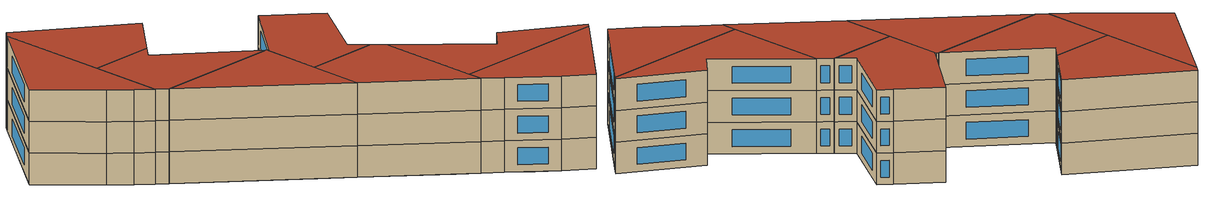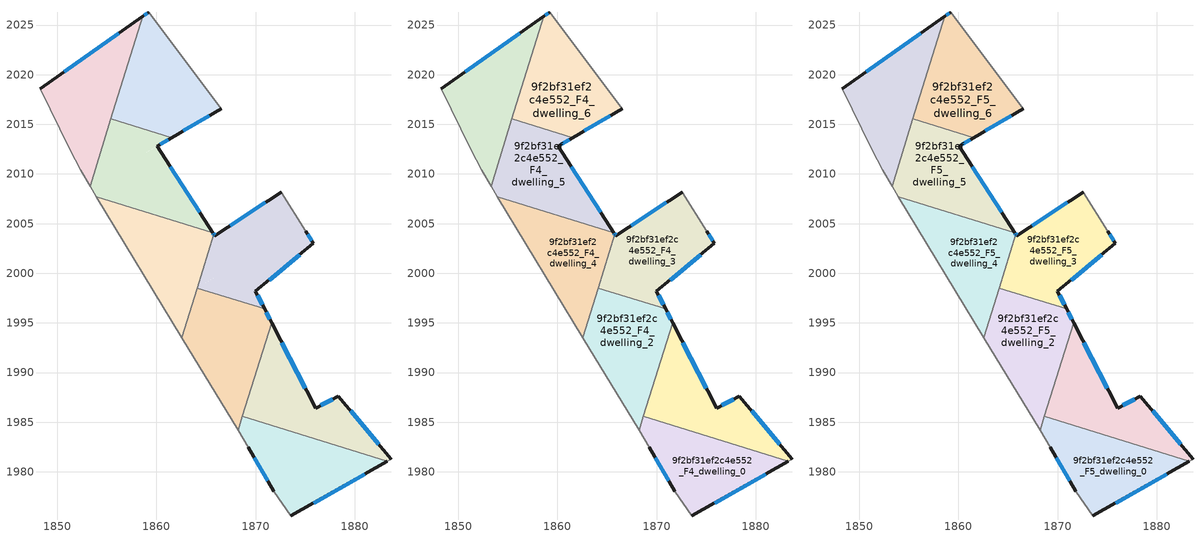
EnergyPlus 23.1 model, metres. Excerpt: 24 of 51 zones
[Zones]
9f2bf31ef2c4e552_F3_dwelling_0
 floor to 9f2bf31ef2c4e552_F2_dwelling_0 (EU_floor_Construction): 1883.26,1981.07 1873.56,1975.58 1871.81,1978.07 1870.64,1980.1 1875.99,1983.32 z9
 floor to 9f2bf31ef2c4e552_F2_dwelling_1 (EU_floor_Construction): 1875.99,1983.32 1870.64,1980.1 1869.27,1982.47 1868.23,1984.18 1868.67,1985.6 z9
 wall outside (EU_wall_Construction): 1873.56,1975.58 1883.26,1981.07 / 1869.27,1982.47 1871.81,1978.07 z9:12
 wall to 9f2bf31ef2c4e552_F3_dwelling_1 (EU_wall_Construction): 1883.26,1981.07 1868.67,1985.6 z9:12
 wall adiabatic (EU_wall_Construction): 1871.81,1978.07 1873.56,1975.58 / 1868.23,1984.18 1869.27,1982.47 z9:12
 wall to 9f2bf31ef2c4e552_F3_dwelling_2 (EU_wall_Construction): 1868.67,1985.6 1868.23,1984.18 z9:12
 window (EU_Window_Construction): 1875.84,1976.87 1880.98,1979.78 / 1869.87,1981.43 1871.22,1979.1 z9.7:11.3
9f2bf31ef2c4e552_F3_dwelling_1
 floor to 9f2bf31ef2c4e552_F2_dwelling_1 (EU_floor_Construction): 1878.3,1987.62 1879.92,1985.69 1875.99,1983.32 1868.67,1985.6 1869.22,1987.37 1874.05,1990.28 1876.04,1986.41 z9
 floor to 9f2bf31ef2c4e552_F2_dwelling_0 (EU_floor_Construction): 1879.92,1985.69 1883.63,1981.28 1883.26,1981.07 1875.99,1983.32 z9
 floor to 9f2bf31ef2c4e552_F2_dwelling_3 (EU_floor_Construction): 1871.6,1995.04 1874.05,1990.28 1871.44,1988.71 1870.25,1990.69 z9
 floor to 9f2bf31ef2c4e552_F2_dwelling_2 (EU_floor_Construction): 1870.25,1990.69 1871.44,1988.71 1869.22,1987.37 z9
 wall outside (EU_wall_Construction): 1883.63,1981.28 1878.3,1987.62 1876.04,1986.41 1871.6,1995.04 z9:12
 wall adiabatic (EU_wall_Construction): 1883.26,1981.07 1883.63,1981.28 z9:12
 wall to 9f2bf31ef2c4e552_F3_dwelling_2 (EU_wall_Construction): 1871.6,1995.04 1868.67,1985.6 z9:12
 window (EU_Window_Construction): 1877.77,1987.34 1876.57,1986.7 / 1882.38,1982.77 1879.56,1986.13 / 1875,1988.44 1872.65,1993.01 z9.7:11.3
9f2bf31ef2c4e552_F3_dwelling_2
 floor to 9f2bf31ef2c4e552_F2_dwelling_2 (EU_floor_Construction): 1865.87,1997.97 1870.25,1990.69 1869.22,1987.37 1867.08,1986.08 1862.57,1993.53 1864.11,1998.51 z9
 floor to 9f2bf31ef2c4e552_F2_dwelling_1 (EU_floor_Construction): 1869.22,1987.37 1868.23,1984.18 1867.08,1986.08 z9
 floor to 9f2bf31ef2c4e552_F2_dwelling_3 (EU_floor_Construction): 1870.9,1996.41 1871.6,1995.04 1870.25,1990.69 1865.87,1997.97 z9
 wall outside (EU_wall_Construction): 1871.6,1995.04 1870.9,1996.41 z9:12
 wall adiabatic (EU_wall_Construction): 1862.57,1993.53 1868.23,1984.18 z9:12
 wall to 9f2bf31ef2c4e552_F3_dwelling_3 (EU_wall_Construction): 1870.9,1996.41 1864.11,1998.51 z9:12
 wall to 9f2bf31ef2c4e552_F3_dwelling_4 (EU_wall_Construction): 1864.11,1998.51 1862.57,1993.53 z9:12
 window (EU_Window_Construction): 1871.44,1995.36 1871.06,1996.09 z9.7:11.3
9f2bf31ef2c4e552_F3_dwelling_3
 floor to 9f2bf31ef2c4e552_F2_dwelling_3 (EU_floor_Construction): 1875.05,2004.22 1875.82,2003.01 1869.98,1998.18 1870.9,1996.41 1865.87,1997.97 1865.16,1999.15 1874.65,2004.87 z9
 floor to 9f2bf31ef2c4e552_F2_dwelling_5 (EU_floor_Construction): 1872.56,2008.16 1874.65,2004.87 1865.3,1999.24 1864.67,2000.29 1865.79,2003.92 1865.88,2003.78 z9
 floor to 9f2bf31ef2c4e552_F2_dwelling_2 (EU_floor_Construction): 1865.16,1999.15 1865.87,1997.97 1864.12,1998.51 1864.12,1998.53 z9
 floor to 9f2bf31ef2c4e552_F2_dwelling_4 (EU_floor_Construction): 1864.67,2000.29 1865.3,1999.24 1864.12,1998.53 z9
 wall outside (EU_wall_Construction): 1870.9,1996.41 1869.98,1998.18 1875.82,2003.01 1875.05,2004.22 / 1872.56,2008.16 1865.88,2003.78 1865.79,2003.92 z9:12
 wall adiabatic (EU_wall_Construction): 1875.05,2004.22 1872.56,2008.16 z9:12
 wall to 9f2bf31ef2c4e552_F3_dwelling_4 (EU_wall_Construction): 1865.79,2003.92 1864.12,1998.51 z9:12
 window (EU_Window_Construction): 1875.64,2003.29 1875.23,2003.94 / 1871.36,1999.32 1874.45,2001.88 / 1870.68,1996.82 1870.2,1997.77 / 1865.86,2003.81 1865.81,2003.88 / 1870.99,2007.13 1867.45,2004.81 z9.7:11.3
9f2bf31ef2c4e552_F3_dwelling_4
 floor to 9f2bf31ef2c4e552_F2_dwelling_4 (EU_floor_Construction): 1861.63,2005.34 1864.67,2000.29 1864.12,1998.53 1860.76,1996.51 1854.69,2006.53 1855.74,2007.17 z9
 floor to 9f2bf31ef2c4e552_F2_dwelling_2 (EU_floor_Construction): 1864.12,1998.53 1862.57,1993.53 1860.76,1996.51 z9
 floor to 9f2bf31ef2c4e552_F2_dwelling_6 (EU_floor_Construction): 1855.74,2007.17 1854.69,2006.53 1853.97,2007.72 z9
 floor to 9f2bf31ef2c4e552_F2_dwelling_5 (EU_floor_Construction): 1865.68,2004.08 1865.73,2004.01 1865.79,2003.92 1864.67,2000.29 1861.63,2005.34 z9
 wall outside (EU_wall_Construction): 1865.79,2003.92 1865.68,2004.08 z9:12
 wall adiabatic (EU_wall_Construction): 1853.97,2007.72 1862.57,1993.53 z9:12
 wall to 9f2bf31ef2c4e552_F3_dwelling_5 (EU_wall_Construction): 1865.68,2004.08 1853.97,2007.72 z9:12
 window (EU_Window_Construction): 1865.77,2003.95 1865.71,2004.04 z9.7:11.3
9f2bf31ef2c4e552_F3_dwelling_5
 floor to 9f2bf31ef2c4e552_F2_dwelling_5 (EU_floor_Construction): 1861.47,2010.62 1865.68,2004.08 1861.63,2005.34 1859.26,2009.28 z9
 floor to 9f2bf31ef2c4e552_F2_dwelling_4 (EU_floor_Construction): 1859.26,2009.28 1861.63,2005.34 1855.74,2007.17 z9
 floor to 9f2bf31ef2c4e552_F2_dwelling_6 (EU_floor_Construction): 1860.07,2012.8 1861.47,2010.62 1855.74,2007.17 1853.97,2007.72 1853.33,2008.78 1855.43,2015.55 1857.29,2014.97 1858.98,2012.16 z9
 floor to 9f2bf31ef2c4e552_F2_dwelling_7 (EU_floor_Construction): 1861.43,2013.69 1861.47,2013.61 1861.41,2013.58 1858.98,2012.17 1857.29,2014.97 z9
 wall outside (EU_wall_Construction): 1865.68,2004.08 1860.07,2012.8 1861.54,2013.65 z9:12
 wall adiabatic (EU_wall_Construction): 1853.33,2008.78 1853.97,2007.72 z9:12
 wall to 9f2bf31ef2c4e552_F3_dwelling_6 (EU_wall_Construction): 1861.54,2013.65 1855.43,2015.55 z9:12
 wall to 9f2bf31ef2c4e552_F3_dwelling_7 (EU_wall_Construction): 1855.43,2015.55 1853.33,2008.78 z9:12
 window (EU_Window_Construction): 1864.37,2006.13 1861.39,2010.75 / 1860.41,2013 1861.19,2013.45 z9.7:11.3
9f2bf31ef2c4e552_F3_dwelling_6
 floor to 9f2bf31ef2c4e552_F2_dwelling_8 (EU_floor_Construction): 1859.24,2026.29 1866.51,2016.55 1861.54,2013.65 1861.43,2013.69 1857.09,2020.89 1858.63,2025.87 z9
 floor to 9f2bf31ef2c4e552_F2_dwelling_7 (EU_floor_Construction): 1857.09,2020.89 1861.43,2013.69 1857.29,2014.97 1855.94,2017.21 z9
 floor to 9f2bf31ef2c4e552_F2_dwelling_6 (EU_floor_Construction): 1855.94,2017.21 1857.29,2014.97 1855.43,2015.55 z9
 wall outside (EU_wall_Construction): 1861.54,2013.65 1866.51,2016.55 / 1859.24,2026.29 1858.63,2025.87 z9:12
 wall adiabatic (EU_wall_Construction): 1866.51,2016.55 1859.24,2026.29 z9:12
 wall to 9f2bf31ef2c4e552_F3_dwelling_7 (EU_wall_Construction): 1858.63,2025.87 1855.43,2015.55 z9:12
 window (EU_Window_Construction): 1862.7,2014.33 1865.35,2015.87 / 1859.09,2026.2 1858.77,2025.97 z9.7:11.3
9f2bf31ef2c4e552_F3_dwelling_7
 floor to 9f2bf31ef2c4e552_F2_dwelling_6 (EU_floor_Construction): 1855.38,2018.15 1855.94,2017.21 1853.33,2008.78 1852.38,2010.35 1851.26,2012.49 1850.06,2014.95 z9
 floor to 9f2bf31ef2c4e552_F2_dwelling_7 (EU_floor_Construction): 1855.44,2023.63 1857.09,2020.89 1855.94,2017.21 1855.38,2018.15 1850.06,2014.95 1848.28,2018.61 z9
 floor to 9f2bf31ef2c4e552_F2_dwelling_8 (EU_floor_Construction): 1858.63,2025.87 1857.09,2020.89 1855.44,2023.63 z9
 wall outside (EU_wall_Construction): 1858.63,2025.87 1848.28,2018.61 z9:12
 wall adiabatic (EU_wall_Construction): 1848.28,2018.61 1851.26,2012.49 1852.38,2010.35 1853.33,2008.78 z9:12
 window (EU_Window_Construction): 1856.2,2024.17 1850.71,2020.31 z9.7:11.3
9f2bf31ef2c4e552_F4_dwelling_0
 floor to 9f2bf31ef2c4e552_F3_dwelling_0 (EU_floor_Construction): 1883.26,1981.07 1873.56,1975.58 1871.81,1978.07 1869.27,1982.47 1868.23,1984.18 1868.67,1985.6 z12
 wall outside (EU_wall_Construction): 1873.56,1975.58 1883.26,1981.07 / 1869.27,1982.47 1871.81,1978.07 z12:15
 wall to 9f2bf31ef2c4e552_F4_dwelling_1 (EU_wall_Construction): 1883.26,1981.07 1868.67,1985.6 z12:15
 wall adiabatic (EU_wall_Construction): 1871.81,1978.07 1873.56,1975.58 / 1868.23,1984.18 1869.27,1982.47 z12:15
 wall to 9f2bf31ef2c4e552_F4_dwelling_2 (EU_wall_Construction): 1868.67,1985.6 1868.23,1984.18 z12:15
 window (EU_Window_Construction): 1875.84,1976.87 1880.98,1979.78 / 1869.87,1981.43 1871.22,1979.1 z12.7:14.3
9f2bf31ef2c4e552_F4_dwelling_1
 floor to 9f2bf31ef2c4e552_F3_dwelling_1 (EU_floor_Construction): 1878.3,1987.62 1883.63,1981.28 1883.26,1981.07 1868.67,1985.6 1871.6,1995.04 1876.04,1986.41 z12
 wall outside (EU_wall_Construction): 1883.63,1981.28 1878.3,1987.62 1876.04,1986.41 1871.6,1995.04 z12:15
 wall adiabatic (EU_wall_Construction): 1883.26,1981.07 1883.63,1981.28 z12:15
 wall to 9f2bf31ef2c4e552_F4_dwelling_2 (EU_wall_Construction): 1871.6,1995.04 1868.67,1985.6 z12:15
 window (EU_Window_Construction): 1877.77,1987.34 1876.57,1986.7 / 1882.38,1982.77 1879.56,1986.13 / 1875,1988.44 1872.65,1993.01 z12.7:14.3
9f2bf31ef2c4e552_F4_dwelling_2
 floor to 9f2bf31ef2c4e552_F3_dwelling_2 (EU_floor_Construction): 1870.9,1996.41 1871.6,1995.04 1868.23,1984.18 1862.57,1993.53 1864.11,1998.51 z12
 wall outside (EU_wall_Construction): 1871.6,1995.04 1870.9,1996.41 z12:15
 wall adiabatic (EU_wall_Construction): 1862.57,1993.53 1868.23,1984.18 z12:15
 wall to 9f2bf31ef2c4e552_F4_dwelling_3 (EU_wall_Construction): 1870.9,1996.41 1864.11,1998.51 z12:15
 wall to 9f2bf31ef2c4e552_F4_dwelling_4 (EU_wall_Construction): 1864.11,1998.51 1862.57,1993.53 z12:15
 window (EU_Window_Construction): 1871.44,1995.36 1871.06,1996.09 z12.7:14.3
9f2bf31ef2c4e552_F4_dwelling_3
 floor to 9f2bf31ef2c4e552_F3_dwelling_3 (EU_floor_Construction): 1872.56,2008.16 1875.05,2004.22 1875.82,2003.01 1869.98,1998.18 1870.9,1996.41 1864.11,1998.51 1865.79,2003.92 1865.88,2003.78 z12
 wall outside (EU_wall_Construction): 1870.9,1996.41 1869.98,1998.18 1875.82,2003.01 1875.05,2004.22 / 1872.56,2008.16 1865.88,2003.78 1865.79,2003.92 z12:15
 wall adiabatic (EU_wall_Construction): 1875.05,2004.22 1872.56,2008.16 z12:15
 wall to 9f2bf31ef2c4e552_F4_dwelling_4 (EU_wall_Construction): 1865.79,2003.92 1864.12,1998.51 z12:15
 window (EU_Window_Construction): 1875.64,2003.29 1875.23,2003.94 / 1871.36,1999.32 1874.45,2001.88 / 1870.68,1996.82 1870.2,1997.77 / 1865.86,2003.81 1865.81,2003.88 / 1870.99,2007.13 1867.45,2004.81 z12.7:14.3
9f2bf31ef2c4e552_F4_dwelling_4
 floor to 9f2bf31ef2c4e552_F3_dwelling_4 (EU_floor_Construction): 1865.68,2004.08 1865.79,2003.92 1862.57,1993.53 1853.97,2007.72 z12
 wall outside (EU_wall_Construction): 1865.79,2003.92 1865.68,2004.08 z12:15
 wall adiabatic (EU_wall_Construction): 1853.97,2007.72 1862.57,1993.53 z12:15
 wall to 9f2bf31ef2c4e552_F4_dwelling_5 (EU_wall_Construction): 1865.68,2004.08 1853.97,2007.72 z12:15
 window (EU_Window_Construction): 1865.77,2003.95 1865.71,2004.04 z12.7:14.3
9f2bf31ef2c4e552_F4_dwelling_5
 floor to 9f2bf31ef2c4e552_F3_dwelling_5 (EU_floor_Construction): 1861.54,2013.65 1860.07,2012.8 1865.68,2004.08 1853.97,2007.72 1853.33,2008.78 1855.43,2015.55 z12
 wall outside (EU_wall_Construction): 1865.68,2004.08 1860.07,2012.8 1861.54,2013.65 z12:15
 wall adiabatic (EU_wall_Construction): 1853.33,2008.78 1853.97,2007.72 z12:15
 wall to 9f2bf31ef2c4e552_F4_dwelling_6 (EU_wall_Construction): 1861.54,2013.65 1855.43,2015.55 z12:15
 wall to 9f2bf31ef2c4e552_F4_dwelling_7 (EU_wall_Construction): 1855.43,2015.55 1853.33,2008.78 z12:15
 window (EU_Window_Construction): 1864.37,2006.13 1861.39,2010.75 / 1860.41,2013 1861.19,2013.45 z12.7:14.3
9f2bf31ef2c4e552_F4_dwelling_6
 floor to 9f2bf31ef2c4e552_F3_dwelling_6 (EU_floor_Construction): 1859.24,2026.29 1866.51,2016.55 1861.54,2013.65 1855.43,2015.55 1858.63,2025.87 z12
 wall outside (EU_wall_Construction): 1861.54,2013.65 1866.51,2016.55 / 1859.24,2026.29 1858.63,2025.87 z12:15
 wall adiabatic (EU_wall_Construction): 1866.51,2016.55 1859.24,2026.29 z12:15
 wall to 9f2bf31ef2c4e552_F4_dwelling_7 (EU_wall_Construction): 1858.63,2025.87 1855.43,2015.55 z12:15
 window (EU_Window_Construction): 1862.7,2014.33 1865.35,2015.87 / 1859.09,2026.2 1858.77,2025.97 z12.7:14.3
9f2bf31ef2c4e552_F4_dwelling_7
 floor to 9f2bf31ef2c4e552_F3_dwelling_7 (EU_floor_Construction): 1858.63,2025.87 1853.33,2008.78 1852.38,2010.35 1851.26,2012.49 1848.28,2018.61 z12
 wall outside (EU_wall_Construction): 1858.63,2025.87 1848.28,2018.61 z12:15
 wall adiabatic (EU_wall_Construction): 1848.28,2018.61 1851.26,2012.49 1852.38,2010.35 1853.33,2008.78 z12:15
 window (EU_Window_Construction): 1856.2,2024.17 1850.71,2020.31 z12.7:14.3
9f2bf31ef2c4e552_F5_dwelling_0
 floor to 9f2bf31ef2c4e552_F4_dwelling_0 (EU_floor_Construction): 1883.26,1981.07 1873.56,1975.58 1871.81,1978.07 1869.27,1982.47 1868.23,1984.18 1868.67,1985.6 z15
 wall outside (EU_wall_Construction): 1873.56,1975.58 1883.26,1981.07 / 1869.27,1982.47 1871.81,1978.07 z15:18
 wall to 9f2bf31ef2c4e552_F5_dwelling_1 (EU_wall_Construction): 1883.26,1981.07 1868.67,1985.6 z15:18
 wall adiabatic (EU_wall_Construction): 1871.81,1978.07 1873.56,1975.58 / 1868.23,1984.18 1869.27,1982.47 z15:18
 wall to 9f2bf31ef2c4e552_F5_dwelling_2 (EU_wall_Construction): 1868.67,1985.6 1868.23,1984.18 z15:18
 window (EU_Window_Construction): 1875.84,1976.87 1880.98,1979.78 / 1869.87,1981.43 1871.22,1979.1 z15.7:17.3
 roof outside (EU_roof_Construction): 1883.26,1981.07 1868.67,1985.6 1868.23,1984.18 1869.27,1982.47 1871.81,1978.07 1873.56,1975.58 z18
9f2bf31ef2c4e552_F5_dwelling_1
 floor to 9f2bf31ef2c4e552_F4_dwelling_1 (EU_floor_Construction): 1878.3,1987.62 1883.63,1981.28 1883.26,1981.07 1868.67,1985.6 1871.6,1995.04 1876.04,1986.41 z15
 wall outside (EU_wall_Construction): 1883.63,1981.28 1878.3,1987.62 1876.04,1986.41 1871.6,1995.04 z15:18
 wall adiabatic (EU_wall_Construction): 1883.26,1981.07 1883.63,1981.28 z15:18
 wall to 9f2bf31ef2c4e552_F5_dwelling_2 (EU_wall_Construction): 1871.6,1995.04 1868.67,1985.6 z15:18
 window (EU_Window_Construction): 1877.77,1987.34 1876.57,1986.7 / 1882.38,1982.77 1879.56,1986.13 / 1875,1988.44 1872.65,1993.01 z15.7:17.3
 roof outside (EU_roof_Construction): 1883.63,1981.28 1878.3,1987.62 1876.04,1986.41 1871.6,1995.04 1868.67,1985.6 1883.26,1981.07 z18
9f2bf31ef2c4e552_F5_dwelling_2
 floor to 9f2bf31ef2c4e552_F4_dwelling_2 (EU_floor_Construction): 1870.9,1996.41 1871.6,1995.04 1868.23,1984.18 1862.57,1993.53 1864.11,1998.51 z15
 wall outside (EU_wall_Construction): 1871.6,1995.04 1870.9,1996.41 z15:18
 wall adiabatic (EU_wall_Construction): 1862.57,1993.53 1868.23,1984.18 z15:18
 wall to 9f2bf31ef2c4e552_F5_dwelling_3 (EU_wall_Construction): 1870.9,1996.41 1864.11,1998.51 z15:18
 wall to 9f2bf31ef2c4e552_F5_dwelling_4 (EU_wall_Construction): 1864.11,1998.51 1862.57,1993.53 z15:18
 window (EU_Window_Construction): 1871.44,1995.36 1871.06,1996.09 z15.7:17.3
 roof outside (EU_roof_Construction): 1868.23,1984.18 1871.6,1995.04 1870.9,1996.41 1864.11,1998.51 1862.57,1993.53 z18
9f2bf31ef2c4e552_F5_dwelling_3
 floor to 9f2bf31ef2c4e552_F4_dwelling_3 (EU_floor_Construction): 1872.56,2008.16 1875.05,2004.22 1875.82,2003.01 1869.98,1998.18 1870.9,1996.41 1864.11,1998.51 1865.79,2003.92 1865.88,2003.78 z15
 wall outside (EU_wall_Construction): 1870.9,1996.41 1869.98,1998.18 1875.82,2003.01 1875.05,2004.22 / 1872.56,2008.16 1865.88,2003.78 1865.79,2003.92 z15:18
 wall adiabatic (EU_wall_Construction): 1875.05,2004.22 1872.56,2008.16 z15:18
 wall to 9f2bf31ef2c4e552_F5_dwelling_4 (EU_wall_Construction): 1865.79,2003.92 1864.12,1998.51 z15:18
 window (EU_Window_Construction): 1875.64,2003.29 1875.23,2003.94 / 1871.36,1999.32 1874.45,2001.88 / 1870.68,1996.82 1870.2,1997.77 / 1865.86,2003.81 1865.81,2003.88 / 1870.99,2007.13 1867.45,2004.81 z15.7:17.3
 roof outside (EU_roof_Construction): 1870.9,1996.41 1869.98,1998.18 1875.82,2003.01 1875.05,2004.22 1872.56,2008.16 1865.88,2003.78 1865.79,2003.92 1864.11,1998.51 z18
9f2bf31ef2c4e552_F5_dwelling_4
 floor to 9f2bf31ef2c4e552_F4_dwelling_4 (EU_floor_Construction): 1865.68,2004.08 1865.79,2003.92 1862.57,1993.53 1853.97,2007.72 z15
 wall outside (EU_wall_Construction): 1865.79,2003.92 1865.68,2004.08 z15:18
 wall adiabatic (EU_wall_Construction): 1853.97,2007.72 1862.57,1993.53 z15:18
 wall to 9f2bf31ef2c4e552_F5_dwelling_5 (EU_wall_Construction): 1865.68,2004.08 1853.97,2007.72 z15:18
 window (EU_Window_Construction): 1865.77,2003.95 1865.71,2004.04 z15.7:17.3
 roof outside (EU_roof_Construction): 1862.57,1993.53 1865.79,2003.92 1865.68,2004.08 1853.97,2007.72 z18
9f2bf31ef2c4e552_F5_dwelling_5
 floor to 9f2bf31ef2c4e552_F4_dwelling_5 (EU_floor_Construction): 1861.54,2013.65 1860.07,2012.8 1865.68,2004.08 1853.97,2007.72 1853.33,2008.78 1855.43,2015.55 z15
 wall outside (EU_wall_Construction): 1865.68,2004.08 1860.07,2012.8 1861.54,2013.65 z15:18
 wall adiabatic (EU_wall_Construction): 1853.33,2008.78 1853.97,2007.72 z15:18
 wall to 9f2bf31ef2c4e552_F5_dwelling_6 (EU_wall_Construction): 1861.54,2013.65 1855.43,2015.55 z15:18
 wall to 9f2bf31ef2c4e552_F5_dwelling_7 (EU_wall_Construction): 1855.43,2015.55 1853.33,2008.78 z15:18
 window (EU_Window_Construction): 1864.37,2006.13 1861.39,2010.75 / 1860.41,2013 1861.19,2013.45 z15.7:17.3
 roof outside (EU_roof_Construction): 1865.68,2004.08 1860.07,2012.8 1861.54,2013.65 1855.43,2015.55 1853.33,2008.78 1853.97,2007.72 z18
9f2bf31ef2c4e552_F5_dwelling_6
 floor to 9f2bf31ef2c4e552_F4_dwelling_6 (EU_floor_Construction): 1859.24,2026.29 1866.51,2016.55 1861.54,2013.65 1855.43,2015.55 1858.63,2025.87 z15
 wall outside (EU_wall_Construction): 1861.54,2013.65 1866.51,2016.55 / 1859.24,2026.29 1858.63,2025.87 z15:18
 wall adiabatic (EU_wall_Construction): 1866.51,2016.55 1859.24,2026.29 z15:18
 wall to 9f2bf31ef2c4e552_F5_dwelling_7 (EU_wall_Construction): 1858.63,2025.87 1855.43,2015.55 z15:18
 window (EU_Window_Construction): 1862.7,2014.33 1865.35,2015.87 / 1859.09,2026.2 1858.77,2025.97 z15.7:17.3
 roof outside (EU_roof_Construction): 1866.51,2016.55 1859.24,2026.29 1858.63,2025.87 1855.43,2015.55 1861.54,2013.65 z18
9f2bf31ef2c4e552_F5_dwelling_7
 floor to 9f2bf31ef2c4e552_F4_dwelling_7 (EU_floor_Construction): 1858.63,2025.87 1853.33,2008.78 1852.38,2010.35 1851.26,2012.49 1848.28,2018.61 z15
 wall outside (EU_wall_Construction): 1858.63,2025.87 1848.28,2018.61 z15:18
 wall adiabatic (EU_wall_Construction): 1848.28,2018.61 1851.26,2012.49 1852.38,2010.35 1853.33,2008.78 z15:18
 window (EU_Window_Construction): 1856.2,2024.17 1850.71,2020.31 z15.7:17.3
 roof outside (EU_roof_Construction): 1853.33,2008.78 1858.63,2025.87 1848.28,2018.61 1851.26,2012.49 1852.38,2010.35 z18
[Building]
EU S2 Campaign: North Axis=0; Terrain=City; Solar Distribution=FullExterior
[Site:Location]
Budapest.Ferenc.Liszt.Intl.AP: Latitude=47.437; Longitude=19.256; Time Zone=1; Elevation=185
[SizingPeriod:WeatherFileDays]
AnnualSizingPeriod: Begin Month=1; Begin Day of Month=1; End Month=12; End Day of Month=31; Day of Week for Start Day=Monday; Use Weather File Daylight Saving Period=No; Use Weather File Rain and Snow Indicators=No
[MATERIAL]
EU_InternalMass_Material: Roughness=MediumRough; Thickness=0.1; Conductivity=1; Density=1800; Specific Heat=900; Thermal Absorptance=0.9; Solar Absorptance=0.7; Visible Absorptance=0.7
[MATERIAL:NOMASS] Roughness=MediumRough; Thermal Absorptance=0.9; Solar Absorptance=0.7; Visible Absorptance=0.7
Name | Thermal Resistance
EU_wall_NoMass | 0.832559
EU_roof_NoMass | 1.39638
EU_floor_NoMass | 0.872794
[WINDOWMATERIAL:SIMPLEGLAZINGSYSTEM]
EU_Window_SimpleGlazing: UFactor=2.79869; Solar Heat Gain Coefficient=0.75; Visible Transmittance=0.75
[CONSTRUCTION]
EU_wall_Construction: EU_wall_NoMass
EU_roof_Construction: EU_roof_NoMass
EU_floor_Construction: EU_floor_NoMass
EU_Window_Construction: EU_Window_SimpleGlazing
EU_InternalMass_Construction: EU_InternalMass_Material
[ZONE] Type=1; Multiplier=1; Ceiling Height=autocalculate; Floor Area=autocalculate; Part of Total Floor Area=Yes
Name | Volume
9f2bf31ef2c4e552_F3_dwelling_0; 9f2bf31ef2c4e552_F4_dwelling_0; 9f2bf31ef2c4e552_F5_dwelling_0 | 205.339
9f2bf31ef2c4e552_F3_dwelling_1; 9f2bf31ef2c4e552_F4_dwelling_1; 9f2bf31ef2c4e552_F5_dwelling_1 | 205.325
9f2bf31ef2c4e552_F3_dwelling_2; 9f2bf31ef2c4e552_F4_dwelling_2; 9f2bf31ef2c4e552_F5_dwelling_2 | 215.239
9f2bf31ef2c4e552_F3_dwelling_3; 9f2bf31ef2c4e552_F4_dwelling_3; 9f2bf31ef2c4e552_F5_dwelling_3 | 215.236
9f2bf31ef2c4e552_F3_dwelling_4; 9f2bf31ef2c4e552_F4_dwelling_4; 9f2bf31ef2c4e552_F5_dwelling_4 | 204.922
9f2bf31ef2c4e552_F3_dwelling_5; 9f2bf31ef2c4e552_F4_dwelling_5; 9f2bf31ef2c4e552_F5_dwelling_5 | 204.903
9f2bf31ef2c4e552_F3_dwelling_6; 9f2bf31ef2c4e552_F4_dwelling_6; 9f2bf31ef2c4e552_F5_dwelling_6 | 221.005
9f2bf31ef2c4e552_F3_dwelling_7; 9f2bf31ef2c4e552_F4_dwelling_7; 9f2bf31ef2c4e552_F5_dwelling_7 | 210.264
[INTERNALMASS] Construction=EU_InternalMass_Construction
Name | Zone or ZoneList | Surface Area
9f2bf31ef2c4e552_F3_dwelling_0_EU_InternalMass | 9f2bf31ef2c4e552_F3_dwelling_0 | 68.4459
9f2bf31ef2c4e552_F3_dwelling_1_EU_InternalMass | 9f2bf31ef2c4e552_F3_dwelling_1 | 68.4415
9f2bf31ef2c4e552_F3_dwelling_2_EU_InternalMass | 9f2bf31ef2c4e552_F3_dwelling_2 | 71.747
9f2bf31ef2c4e552_F3_dwelling_3_EU_InternalMass | 9f2bf31ef2c4e552_F3_dwelling_3 | 71.7458
9f2bf31ef2c4e552_F3_dwelling_4_EU_InternalMass | 9f2bf31ef2c4e552_F3_dwelling_4 | 68.3092
9f2bf31ef2c4e552_F3_dwelling_5_EU_InternalMass | 9f2bf31ef2c4e552_F3_dwelling_5 | 68.3008
9f2bf31ef2c4e552_F3_dwelling_6_EU_InternalMass | 9f2bf31ef2c4e552_F3_dwelling_6 | 73.6702
9f2bf31ef2c4e552_F3_dwelling_7_EU_InternalMass | 9f2bf31ef2c4e552_F3_dwelling_7 | 70.0879
9f2bf31ef2c4e552_F4_dwelling_0_EU_InternalMass | 9f2bf31ef2c4e552_F4_dwelling_0 | 68.4459
9f2bf31ef2c4e552_F4_dwelling_1_EU_InternalMass | 9f2bf31ef2c4e552_F4_dwelling_1 | 68.4415
9f2bf31ef2c4e552_F4_dwelling_2_EU_InternalMass | 9f2bf31ef2c4e552_F4_dwelling_2 | 71.747
9f2bf31ef2c4e552_F4_dwelling_3_EU_InternalMass | 9f2bf31ef2c4e552_F4_dwelling_3 | 71.7458
9f2bf31ef2c4e552_F4_dwelling_4_EU_InternalMass | 9f2bf31ef2c4e552_F4_dwelling_4 | 68.3092
9f2bf31ef2c4e552_F4_dwelling_5_EU_InternalMass | 9f2bf31ef2c4e552_F4_dwelling_5 | 68.3008
9f2bf31ef2c4e552_F4_dwelling_6_EU_InternalMass | 9f2bf31ef2c4e552_F4_dwelling_6 | 73.6702
9f2bf31ef2c4e552_F4_dwelling_7_EU_InternalMass | 9f2bf31ef2c4e552_F4_dwelling_7 | 70.0879
9f2bf31ef2c4e552_F5_dwelling_0_EU_InternalMass | 9f2bf31ef2c4e552_F5_dwelling_0 | 68.4459
9f2bf31ef2c4e552_F5_dwelling_1_EU_InternalMass | 9f2bf31ef2c4e552_F5_dwelling_1 | 68.4415
9f2bf31ef2c4e552_F5_dwelling_2_EU_InternalMass | 9f2bf31ef2c4e552_F5_dwelling_2 | 71.747
9f2bf31ef2c4e552_F5_dwelling_3_EU_InternalMass | 9f2bf31ef2c4e552_F5_dwelling_3 | 71.7458
9f2bf31ef2c4e552_F5_dwelling_4_EU_InternalMass | 9f2bf31ef2c4e552_F5_dwelling_4 | 68.3092
9f2bf31ef2c4e552_F5_dwelling_5_EU_InternalMass | 9f2bf31ef2c4e552_F5_dwelling_5 | 68.3008
9f2bf31ef2c4e552_F5_dwelling_6_EU_InternalMass | 9f2bf31ef2c4e552_F5_dwelling_6 | 73.6702
9f2bf31ef2c4e552_F5_dwelling_7_EU_InternalMass | 9f2bf31ef2c4e552_F5_dwelling_7 | 70.0879
[OTHEREQUIPMENT] Fuel Type=Electricity; Design Level Calculation Method=Watts/Area; Power per Zone Floor Area=1; Fraction Latent=0; Fraction Radiant=0; Fraction Lost=0; Carbon Dioxide Generation Rate=0; EndUse Subcategory=EU_Step8_InternalGains
Name | Zone or ZoneList or Space or SpaceList | Schedule
EU_Step8_InternalGain_9f2bf31ef2c4e552_F3_dwelling_0_f000 | 9f2bf31ef2c4e552_F3_dwelling_0 | EU_Step8_GainSchedule_9f2bf31ef2c4e552_F3_dwelling_0_f000
EU_Step8_InternalGain_9f2bf31ef2c4e552_F3_dwelling_1_f000 | 9f2bf31ef2c4e552_F3_dwelling_1 | EU_Step8_GainSchedule_9f2bf31ef2c4e552_F3_dwelling_1_f000
EU_Step8_InternalGain_9f2bf31ef2c4e552_F3_dwelling_2_f000 | 9f2bf31ef2c4e552_F3_dwelling_2 | EU_Step8_GainSchedule_9f2bf31ef2c4e552_F3_dwelling_2_f000
EU_Step8_InternalGain_9f2bf31ef2c4e552_F3_dwelling_3_f000 | 9f2bf31ef2c4e552_F3_dwelling_3 | EU_Step8_GainSchedule_9f2bf31ef2c4e552_F3_dwelling_3_f000
EU_Step8_InternalGain_9f2bf31ef2c4e552_F3_dwelling_4_f000 | 9f2bf31ef2c4e552_F3_dwelling_4 | EU_Step8_GainSchedule_9f2bf31ef2c4e552_F3_dwelling_4_f000
EU_Step8_InternalGain_9f2bf31ef2c4e552_F3_dwelling_5_f000 | 9f2bf31ef2c4e552_F3_dwelling_5 | EU_Step8_GainSchedule_9f2bf31ef2c4e552_F3_dwelling_5_f000
EU_Step8_InternalGain_9f2bf31ef2c4e552_F3_dwelling_6_f000 | 9f2bf31ef2c4e552_F3_dwelling_6 | EU_Step8_GainSchedule_9f2bf31ef2c4e552_F3_dwelling_6_f000
EU_Step8_InternalGain_9f2bf31ef2c4e552_F3_dwelling_7_f000 | 9f2bf31ef2c4e552_F3_dwelling_7 | EU_Step8_GainSchedule_9f2bf31ef2c4e552_F3_dwelling_7_f000
EU_Step8_InternalGain_9f2bf31ef2c4e552_F4_dwelling_0_f000 | 9f2bf31ef2c4e552_F4_dwelling_0 | EU_Step8_GainSchedule_9f2bf31ef2c4e552_F4_dwelling_0_f000
EU_Step8_InternalGain_9f2bf31ef2c4e552_F4_dwelling_1_f000 | 9f2bf31ef2c4e552_F4_dwelling_1 | EU_Step8_GainSchedule_9f2bf31ef2c4e552_F4_dwelling_1_f000
EU_Step8_InternalGain_9f2bf31ef2c4e552_F4_dwelling_2_f000 | 9f2bf31ef2c4e552_F4_dwelling_2 | EU_Step8_GainSchedule_9f2bf31ef2c4e552_F4_dwelling_2_f000
EU_Step8_InternalGain_9f2bf31ef2c4e552_F4_dwelling_3_f000 | 9f2bf31ef2c4e552_F4_dwelling_3 | EU_Step8_GainSchedule_9f2bf31ef2c4e552_F4_dwelling_3_f000
EU_Step8_InternalGain_9f2bf31ef2c4e552_F4_dwelling_4_f000 | 9f2bf31ef2c4e552_F4_dwelling_4 | EU_Step8_GainSchedule_9f2bf31ef2c4e552_F4_dwelling_4_f000
EU_Step8_InternalGain_9f2bf31ef2c4e552_F4_dwelling_5_f000 | 9f2bf31ef2c4e552_F4_dwelling_5 | EU_Step8_GainSchedule_9f2bf31ef2c4e552_F4_dwelling_5_f000
EU_Step8_InternalGain_9f2bf31ef2c4e552_F4_dwelling_6_f000 | 9f2bf31ef2c4e552_F4_dwelling_6 | EU_Step8_GainSchedule_9f2bf31ef2c4e552_F4_dwelling_6_f000
EU_Step8_InternalGain_9f2bf31ef2c4e552_F4_dwelling_7_f000 | 9f2bf31ef2c4e552_F4_dwelling_7 | EU_Step8_GainSchedule_9f2bf31ef2c4e552_F4_dwelling_7_f000
EU_Step8_InternalGain_9f2bf31ef2c4e552_F5_dwelling_0_f000 | 9f2bf31ef2c4e552_F5_dwelling_0 | EU_Step8_GainSchedule_9f2bf31ef2c4e552_F5_dwelling_0_f000
EU_Step8_InternalGain_9f2bf31ef2c4e552_F5_dwelling_1_f000 | 9f2bf31ef2c4e552_F5_dwelling_1 | EU_Step8_GainSchedule_9f2bf31ef2c4e552_F5_dwelling_1_f000
EU_Step8_InternalGain_9f2bf31ef2c4e552_F5_dwelling_2_f000 | 9f2bf31ef2c4e552_F5_dwelling_2 | EU_Step8_GainSchedule_9f2bf31ef2c4e552_F5_dwelling_2_f000
EU_Step8_InternalGain_9f2bf31ef2c4e552_F5_dwelling_3_f000 | 9f2bf31ef2c4e552_F5_dwelling_3 | EU_Step8_GainSchedule_9f2bf31ef2c4e552_F5_dwelling_3_f000
EU_Step8_InternalGain_9f2bf31ef2c4e552_F5_dwelling_4_f000 | 9f2bf31ef2c4e552_F5_dwelling_4 | EU_Step8_GainSchedule_9f2bf31ef2c4e552_F5_dwelling_4_f000
EU_Step8_InternalGain_9f2bf31ef2c4e552_F5_dwelling_5_f000 | 9f2bf31ef2c4e552_F5_dwelling_5 | EU_Step8_GainSchedule_9f2bf31ef2c4e552_F5_dwelling_5_f000
EU_Step8_InternalGain_9f2bf31ef2c4e552_F5_dwelling_6_f000 | 9f2bf31ef2c4e552_F5_dwelling_6 | EU_Step8_GainSchedule_9f2bf31ef2c4e552_F5_dwelling_6_f000
EU_Step8_InternalGain_9f2bf31ef2c4e552_F5_dwelling_7_f000 | 9f2bf31ef2c4e552_F5_dwelling_7 | EU_Step8_GainSchedule_9f2bf31ef2c4e552_F5_dwelling_7_f000
[ZONEVENTILATION:DESIGNFLOWRATE] Schedule=EU_AlwaysOn; Design Flow Rate Calculation Method=AirChanges/Hour; Air Changes per Hour=0.475469; Ventilation Type=Natural; Fan Pressure Rise=0; Fan Total Efficiency=1; Constant Term Coefficient=1; Temperature Term Coefficient=0; Velocity Term Coefficient=0; Velocity Squared Term Coefficient=0; Minimum Indoor Temperature=-100; Maximum Indoor Temperature=100; Delta Temperature=-100; Minimum Outdoor Temperature=-100; Maximum Outdoor Temperature=100; Maximum Wind Speed=40
Name | Zone or ZoneList or Space or SpaceList
EU_ConstantAir_9f2bf31ef2c4e552_F3_dwelling_0 | 9f2bf31ef2c4e552_F3_dwelling_0
EU_ConstantAir_9f2bf31ef2c4e552_F3_dwelling_1 | 9f2bf31ef2c4e552_F3_dwelling_1
EU_ConstantAir_9f2bf31ef2c4e552_F3_dwelling_2 | 9f2bf31ef2c4e552_F3_dwelling_2
EU_ConstantAir_9f2bf31ef2c4e552_F3_dwelling_3 | 9f2bf31ef2c4e552_F3_dwelling_3
EU_ConstantAir_9f2bf31ef2c4e552_F3_dwelling_4 | 9f2bf31ef2c4e552_F3_dwelling_4
EU_ConstantAir_9f2bf31ef2c4e552_F3_dwelling_5 | 9f2bf31ef2c4e552_F3_dwelling_5
EU_ConstantAir_9f2bf31ef2c4e552_F3_dwelling_6 | 9f2bf31ef2c4e552_F3_dwelling_6
EU_ConstantAir_9f2bf31ef2c4e552_F3_dwelling_7 | 9f2bf31ef2c4e552_F3_dwelling_7
EU_ConstantAir_9f2bf31ef2c4e552_F4_dwelling_0 | 9f2bf31ef2c4e552_F4_dwelling_0
EU_ConstantAir_9f2bf31ef2c4e552_F4_dwelling_1 | 9f2bf31ef2c4e552_F4_dwelling_1
EU_ConstantAir_9f2bf31ef2c4e552_F4_dwelling_2 | 9f2bf31ef2c4e552_F4_dwelling_2
EU_ConstantAir_9f2bf31ef2c4e552_F4_dwelling_3 | 9f2bf31ef2c4e552_F4_dwelling_3
EU_ConstantAir_9f2bf31ef2c4e552_F4_dwelling_4 | 9f2bf31ef2c4e552_F4_dwelling_4
EU_ConstantAir_9f2bf31ef2c4e552_F4_dwelling_5 | 9f2bf31ef2c4e552_F4_dwelling_5
EU_ConstantAir_9f2bf31ef2c4e552_F4_dwelling_6 | 9f2bf31ef2c4e552_F4_dwelling_6
EU_ConstantAir_9f2bf31ef2c4e552_F4_dwelling_7 | 9f2bf31ef2c4e552_F4_dwelling_7
EU_ConstantAir_9f2bf31ef2c4e552_F5_dwelling_0 | 9f2bf31ef2c4e552_F5_dwelling_0
EU_ConstantAir_9f2bf31ef2c4e552_F5_dwelling_1 | 9f2bf31ef2c4e552_F5_dwelling_1
EU_ConstantAir_9f2bf31ef2c4e552_F5_dwelling_2 | 9f2bf31ef2c4e552_F5_dwelling_2
EU_ConstantAir_9f2bf31ef2c4e552_F5_dwelling_3 | 9f2bf31ef2c4e552_F5_dwelling_3
EU_ConstantAir_9f2bf31ef2c4e552_F5_dwelling_4 | 9f2bf31ef2c4e552_F5_dwelling_4
EU_ConstantAir_9f2bf31ef2c4e552_F5_dwelling_5 | 9f2bf31ef2c4e552_F5_dwelling_5
EU_ConstantAir_9f2bf31ef2c4e552_F5_dwelling_6 | 9f2bf31ef2c4e552_F5_dwelling_6
EU_ConstantAir_9f2bf31ef2c4e552_F5_dwelling_7 | 9f2bf31ef2c4e552_F5_dwelling_7
[HVACTEMPLATE:THERMOSTAT] Constant Heating Setpoint=20; Constant Cooling Setpoint=50
EU_HeatOnly_9f2bf31ef2c4e552_F1_dwelling_1; EU_HeatOnly_9f2bf31ef2c4e552_F1_dwelling_2; EU_HeatOnly_9f2bf31ef2c4e552_F1_dwelling_3; EU_HeatOnly_9f2bf31ef2c4e552_F1_dwelling_4; EU_HeatOnly_9f2bf31ef2c4e552_F1_dwelling_5; EU_HeatOnly_9f2bf31ef2c4e552_F1_dwelling_6; EU_HeatOnly_9f2bf31ef2c4e552_F1_dwelling_7; EU_HeatOnly_9f2bf31ef2c4e552_F1_dwelling_8; EU_HeatOnly_9f2bf31ef2c4e552_F2_dwelling_0; EU_HeatOnly_9f2bf31ef2c4e552_F2_dwelling_1; EU_HeatOnly_9f2bf31ef2c4e552_F2_dwelling_2; EU_HeatOnly_9f2bf31ef2c4e552_F2_dwelling_3; EU_HeatOnly_9f2bf31ef2c4e552_F2_dwelling_4; EU_HeatOnly_9f2bf31ef2c4e552_F2_dwelling_5; EU_HeatOnly_9f2bf31ef2c4e552_F2_dwelling_6; EU_HeatOnly_9f2bf31ef2c4e552_F2_dwelling_7; EU_HeatOnly_9f2bf31ef2c4e552_F2_dwelling_8; EU_HeatOnly_9f2bf31ef2c4e552_F3_dwelling_0; EU_HeatOnly_9f2bf31ef2c4e552_F3_dwelling_1; EU_HeatOnly_9f2bf31ef2c4e552_F3_dwelling_2; EU_HeatOnly_9f2bf31ef2c4e552_F3_dwelling_3; EU_HeatOnly_9f2bf31ef2c4e552_F3_dwelling_4; EU_HeatOnly_9f2bf31ef2c4e552_F3_dwelling_5; EU_HeatOnly_9f2bf31ef2c4e552_F3_dwelling_6; EU_HeatOnly_9f2bf31ef2c4e552_F3_dwelling_7; EU_HeatOnly_9f2bf31ef2c4e552_F4_dwelling_0; EU_HeatOnly_9f2bf31ef2c4e552_F4_dwelling_1; EU_HeatOnly_9f2bf31ef2c4e552_F4_dwelling_2; EU_HeatOnly_9f2bf31ef2c4e552_F4_dwelling_3; EU_HeatOnly_9f2bf31ef2c4e552_F4_dwelling_4; EU_HeatOnly_9f2bf31ef2c4e552_F4_dwelling_5; EU_HeatOnly_9f2bf31ef2c4e552_F4_dwelling_6; EU_HeatOnly_9f2bf31ef2c4e552_F4_dwelling_7; EU_HeatOnly_9f2bf31ef2c4e552_F5_dwelling_0; EU_HeatOnly_9f2bf31ef2c4e552_F5_dwelling_1; EU_HeatOnly_9f2bf31ef2c4e552_F5_dwelling_2; EU_HeatOnly_9f2bf31ef2c4e552_F5_dwelling_3; EU_HeatOnly_9f2bf31ef2c4e552_F5_dwelling_4; EU_HeatOnly_9f2bf31ef2c4e552_F5_dwelling_5; EU_HeatOnly_9f2bf31ef2c4e552_F5_dwelling_6; EU_HeatOnly_9f2bf31ef2c4e552_F5_dwelling_7
[HVACTEMPLATE:ZONE:IDEALLOADSAIRSYSTEM] System Availability Schedule=EU_AlwaysOn; Maximum Heating Supply Air Temperature=50; Minimum Cooling Supply Air Temperature=13; Maximum Heating Supply Air Humidity Ratio=0.0156; Minimum Cooling Supply Air Humidity Ratio=0.0077; Heating Limit=NoLimit; Cooling Limit=NoLimit; Heating Availability Schedule=EU_AlwaysOn; Cooling Availability Schedule=EU_CoolingOff; Dehumidification Control Type=ConstantSensibleHeatRatio; Cooling Sensible Heat Ratio=0.7; Dehumidification Setpoint=60; Humidification Control Type=None; Humidification Setpoint=30; Outdoor Air Method=None; Outdoor Air Flow Rate per Person=0.00944; Outdoor Air Flow Rate per Zone Floor Area=0; Outdoor Air Flow Rate per Zone=0; Demand Controlled Ventilation Type=None; Outdoor Air Economizer Type=NoEconomizer; Heat Recovery Type=None; Sensible Heat Recovery Effectiveness=0.7; Latent Heat Recovery Effectiveness=0.65
Name | Template Thermostat
9f2bf31ef2c4e552_F3_dwelling_0 | EU_HeatOnly_9f2bf31ef2c4e552_F3_dwelling_0
9f2bf31ef2c4e552_F3_dwelling_1 | EU_HeatOnly_9f2bf31ef2c4e552_F3_dwelling_1
9f2bf31ef2c4e552_F3_dwelling_2 | EU_HeatOnly_9f2bf31ef2c4e552_F3_dwelling_2
9f2bf31ef2c4e552_F3_dwelling_3 | EU_HeatOnly_9f2bf31ef2c4e552_F3_dwelling_3
9f2bf31ef2c4e552_F3_dwelling_4 | EU_HeatOnly_9f2bf31ef2c4e552_F3_dwelling_4
9f2bf31ef2c4e552_F3_dwelling_5 | EU_HeatOnly_9f2bf31ef2c4e552_F3_dwelling_5
9f2bf31ef2c4e552_F3_dwelling_6 | EU_HeatOnly_9f2bf31ef2c4e552_F3_dwelling_6
9f2bf31ef2c4e552_F3_dwelling_7 | EU_HeatOnly_9f2bf31ef2c4e552_F3_dwelling_7
9f2bf31ef2c4e552_F4_dwelling_0 | EU_HeatOnly_9f2bf31ef2c4e552_F4_dwelling_0
9f2bf31ef2c4e552_F4_dwelling_1 | EU_HeatOnly_9f2bf31ef2c4e552_F4_dwelling_1
9f2bf31ef2c4e552_F4_dwelling_2 | EU_HeatOnly_9f2bf31ef2c4e552_F4_dwelling_2
9f2bf31ef2c4e552_F4_dwelling_3 | EU_HeatOnly_9f2bf31ef2c4e552_F4_dwelling_3
9f2bf31ef2c4e552_F4_dwelling_4 | EU_HeatOnly_9f2bf31ef2c4e552_F4_dwelling_4
9f2bf31ef2c4e552_F4_dwelling_5 | EU_HeatOnly_9f2bf31ef2c4e552_F4_dwelling_5
9f2bf31ef2c4e552_F4_dwelling_6 | EU_HeatOnly_9f2bf31ef2c4e552_F4_dwelling_6
9f2bf31ef2c4e552_F4_dwelling_7 | EU_HeatOnly_9f2bf31ef2c4e552_F4_dwelling_7
9f2bf31ef2c4e552_F5_dwelling_0 | EU_HeatOnly_9f2bf31ef2c4e552_F5_dwelling_0
9f2bf31ef2c4e552_F5_dwelling_1 | EU_HeatOnly_9f2bf31ef2c4e552_F5_dwelling_1
9f2bf31ef2c4e552_F5_dwelling_2 | EU_HeatOnly_9f2bf31ef2c4e552_F5_dwelling_2
9f2bf31ef2c4e552_F5_dwelling_3 | EU_HeatOnly_9f2bf31ef2c4e552_F5_dwelling_3
9f2bf31ef2c4e552_F5_dwelling_4 | EU_HeatOnly_9f2bf31ef2c4e552_F5_dwelling_4
9f2bf31ef2c4e552_F5_dwelling_5 | EU_HeatOnly_9f2bf31ef2c4e552_F5_dwelling_5
9f2bf31ef2c4e552_F5_dwelling_6 | EU_HeatOnly_9f2bf31ef2c4e552_F5_dwelling_6
9f2bf31ef2c4e552_F5_dwelling_7 | EU_HeatOnly_9f2bf31ef2c4e552_F5_dwelling_7
[SIZING:ZONE] Zone Cooling Design Supply Air Temperature Input Method=SupplyAirTemperature; Zone Cooling Design Supply Air Temperature=13; Zone Heating Design Supply Air Temperature Input Method=SupplyAirTemperature; Zone Heating Design Supply Air Temperature=50; Zone Cooling Design Supply Air Humidity Ratio=0.008; Zone Heating Design Supply Air Humidity Ratio=0.008; Cooling Design Air Flow Method=DesignDay; Cooling Design Air Flow Rate=0; Cooling Minimum Air Flow per Zone Floor Area=0.000762; Cooling Minimum Air Flow=0; Cooling Minimum Air Flow Fraction=0.2; Heating Design Air Flow Method=DesignDay; Heating Design Air Flow Rate=0; Heating Maximum Air Flow per Zone Floor Area=0.002032; Heating Maximum Air Flow=0.141576; Heating Maximum Air Flow Fraction=0.3; Account for Dedicated Outdoor Air System=No; Dedicated Outdoor Air System Control Strategy=NeutralSupplyAir; Dedicated Outdoor Air Low Setpoint Temperature for Design=autosize; Dedicated Outdoor Air High Setpoint Temperature for Design=autosize; Zone Load Sizing Method=Sensible Load Only No Latent Load; Zone Latent Cooling Design Supply Air Humidity Ratio Input Method=HumidityRatioDifference; Zone Cooling Design Supply Air Humidity Ratio Difference=0.005; Zone Latent Heating Design Supply Air Humidity Ratio Input Method=HumidityRatioDifference; Zone Humidification Design Supply Air Humidity Ratio Difference=0.005
9f2bf31ef2c4e552_F3_dwelling_0; 9f2bf31ef2c4e552_F3_dwelling_1; 9f2bf31ef2c4e552_F3_dwelling_2; 9f2bf31ef2c4e552_F3_dwelling_3; 9f2bf31ef2c4e552_F3_dwelling_4; 9f2bf31ef2c4e552_F3_dwelling_5; 9f2bf31ef2c4e552_F3_dwelling_6; 9f2bf31ef2c4e552_F3_dwelling_7; 9f2bf31ef2c4e552_F4_dwelling_0; 9f2bf31ef2c4e552_F4_dwelling_1; 9f2bf31ef2c4e552_F4_dwelling_2; 9f2bf31ef2c4e552_F4_dwelling_3; 9f2bf31ef2c4e552_F4_dwelling_4; 9f2bf31ef2c4e552_F4_dwelling_5; 9f2bf31ef2c4e552_F4_dwelling_6; 9f2bf31ef2c4e552_F4_dwelling_7; 9f2bf31ef2c4e552_F5_dwelling_0; 9f2bf31ef2c4e552_F5_dwelling_1; 9f2bf31ef2c4e552_F5_dwelling_2; 9f2bf31ef2c4e552_F5_dwelling_3; 9f2bf31ef2c4e552_F5_dwelling_4; 9f2bf31ef2c4e552_F5_dwelling_5; 9f2bf31ef2c4e552_F5_dwelling_6; 9f2bf31ef2c4e552_F5_dwelling_7
[SCHEDULE:CONSTANT]
Name | Hourly Value
EU_AlwaysOn | 1
EU_CoolingOff | 0
[SCHEDULE:FILE] Column Number=1; Rows to Skip at Top=0; Number of Hours of Data=8760; Column Separator=Comma; Interpolate to Timestep=No; Minutes per Item=60; Adjust Schedule for Daylight Savings=Yes
Name | File
EU_Step8_GainSchedule_9f2bf31ef2c4e552_F3_dwelling_0_f000 | ../../schedules/9f2bf31ef2c4e552/9f2bf31ef2c4e552_F3_dwelling_0_f000_gain.csv
EU_Step8_GainSchedule_9f2bf31ef2c4e552_F3_dwelling_1_f000 | ../../schedules/9f2bf31ef2c4e552/9f2bf31ef2c4e552_F3_dwelling_1_f000_gain.csv
EU_Step8_GainSchedule_9f2bf31ef2c4e552_F3_dwelling_2_f000 | ../../schedules/9f2bf31ef2c4e552/9f2bf31ef2c4e552_F3_dwelling_2_f000_gain.csv
EU_Step8_GainSchedule_9f2bf31ef2c4e552_F3_dwelling_3_f000 | ../../schedules/9f2bf31ef2c4e552/9f2bf31ef2c4e552_F3_dwelling_3_f000_gain.csv
EU_Step8_GainSchedule_9f2bf31ef2c4e552_F3_dwelling_4_f000 | ../../schedules/9f2bf31ef2c4e552/9f2bf31ef2c4e552_F3_dwelling_4_f000_gain.csv
EU_Step8_GainSchedule_9f2bf31ef2c4e552_F3_dwelling_5_f000 | ../../schedules/9f2bf31ef2c4e552/9f2bf31ef2c4e552_F3_dwelling_5_f000_gain.csv
EU_Step8_GainSchedule_9f2bf31ef2c4e552_F3_dwelling_6_f000 | ../../schedules/9f2bf31ef2c4e552/9f2bf31ef2c4e552_F3_dwelling_6_f000_gain.csv
EU_Step8_GainSchedule_9f2bf31ef2c4e552_F3_dwelling_7_f000 | ../../schedules/9f2bf31ef2c4e552/9f2bf31ef2c4e552_F3_dwelling_7_f000_gain.csv
EU_Step8_GainSchedule_9f2bf31ef2c4e552_F4_dwelling_0_f000 | ../../schedules/9f2bf31ef2c4e552/9f2bf31ef2c4e552_F4_dwelling_0_f000_gain.csv
EU_Step8_GainSchedule_9f2bf31ef2c4e552_F4_dwelling_1_f000 | ../../schedules/9f2bf31ef2c4e552/9f2bf31ef2c4e552_F4_dwelling_1_f000_gain.csv
EU_Step8_GainSchedule_9f2bf31ef2c4e552_F4_dwelling_2_f000 | ../../schedules/9f2bf31ef2c4e552/9f2bf31ef2c4e552_F4_dwelling_2_f000_gain.csv
EU_Step8_GainSchedule_9f2bf31ef2c4e552_F4_dwelling_3_f000 | ../../schedules/9f2bf31ef2c4e552/9f2bf31ef2c4e552_F4_dwelling_3_f000_gain.csv
EU_Step8_GainSchedule_9f2bf31ef2c4e552_F4_dwelling_4_f000 | ../../schedules/9f2bf31ef2c4e552/9f2bf31ef2c4e552_F4_dwelling_4_f000_gain.csv
EU_Step8_GainSchedule_9f2bf31ef2c4e552_F4_dwelling_5_f000 | ../../schedules/9f2bf31ef2c4e552/9f2bf31ef2c4e552_F4_dwelling_5_f000_gain.csv
EU_Step8_GainSchedule_9f2bf31ef2c4e552_F4_dwelling_6_f000 | ../../schedules/9f2bf31ef2c4e552/9f2bf31ef2c4e552_F4_dwelling_6_f000_gain.csv
EU_Step8_GainSchedule_9f2bf31ef2c4e552_F4_dwelling_7_f000 | ../../schedules/9f2bf31ef2c4e552/9f2bf31ef2c4e552_F4_dwelling_7_f000_gain.csv
EU_Step8_GainSchedule_9f2bf31ef2c4e552_F5_dwelling_0_f000 | ../../schedules/9f2bf31ef2c4e552/9f2bf31ef2c4e552_F5_dwelling_0_f000_gain.csv
EU_Step8_GainSchedule_9f2bf31ef2c4e552_F5_dwelling_1_f000 | ../../schedules/9f2bf31ef2c4e552/9f2bf31ef2c4e552_F5_dwelling_1_f000_gain.csv
EU_Step8_GainSchedule_9f2bf31ef2c4e552_F5_dwelling_2_f000 | ../../schedules/9f2bf31ef2c4e552/9f2bf31ef2c4e552_F5_dwelling_2_f000_gain.csv
EU_Step8_GainSchedule_9f2bf31ef2c4e552_F5_dwelling_3_f000 | ../../schedules/9f2bf31ef2c4e552/9f2bf31ef2c4e552_F5_dwelling_3_f000_gain.csv
EU_Step8_GainSchedule_9f2bf31ef2c4e552_F5_dwelling_4_f000 | ../../schedules/9f2bf31ef2c4e552/9f2bf31ef2c4e552_F5_dwelling_4_f000_gain.csv
EU_Step8_GainSchedule_9f2bf31ef2c4e552_F5_dwelling_5_f000 | ../../schedules/9f2bf31ef2c4e552/9f2bf31ef2c4e552_F5_dwelling_5_f000_gain.csv
EU_Step8_GainSchedule_9f2bf31ef2c4e552_F5_dwelling_6_f000 | ../../schedules/9f2bf31ef2c4e552/9f2bf31ef2c4e552_F5_dwelling_6_f000_gain.csv
EU_Step8_GainSchedule_9f2bf31ef2c4e552_F5_dwelling_7_f000 | ../../schedules/9f2bf31ef2c4e552/9f2bf31ef2c4e552_F5_dwelling_7_f000_gain.csv
